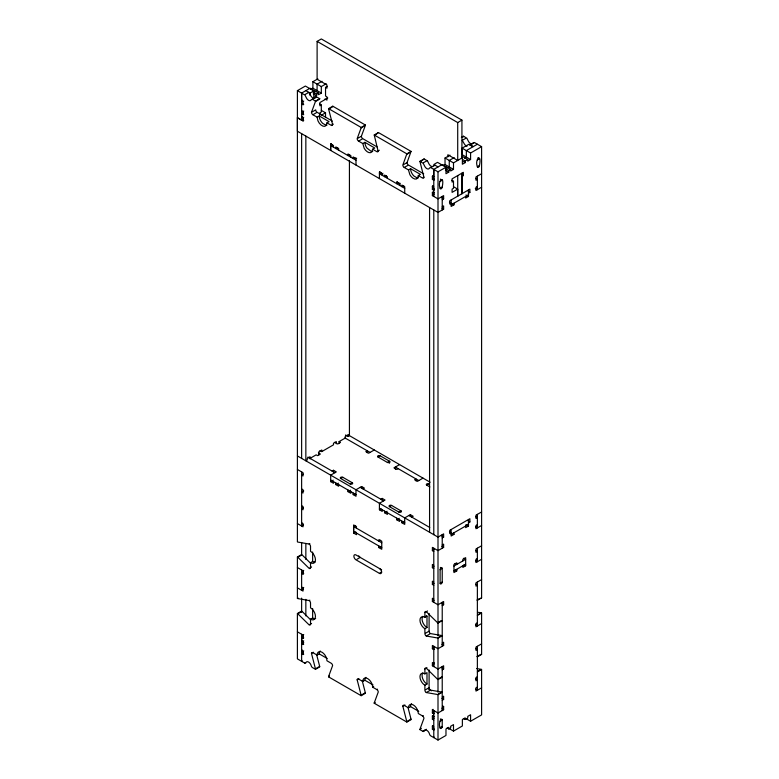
<?xml version="1.0" encoding="UTF-8"?>
<svg xmlns="http://www.w3.org/2000/svg" width="779" height="779" viewBox="0 0 779 779"><rect width="100%" height="100%" fill="white"/><g stroke="black" fill="none" stroke-linecap="round" stroke-linejoin="round"><path stroke-width="1.17" d="M303.498 119.051L301.629 120.141L297.403 117.707L297.403 131.232L438.002 212.404L443.631 209.162L443.631 205.909L442.229 206.727M303.732 101.066L303.031 101.465L301.629 100.657L301.629 93.081L309.594 88.475M378.954 546.04L378.954 547.666L381.768 549.283L381.768 541.171L378.954 539.545L378.954 541.171L380.356 540.353M434.487 179.803L433.786 180.202L432.384 179.394L432.384 176.151L433.786 176.96L433.786 169.384L441.761 164.788M453.495 186.687L457.711 189.122L457.711 196.162L457.711 175.596M315.037 97.891A3.973 2.298 60 0 0 315.437 97.268L316.342 96.781L319.731 98.66L315.505 101.095A1.986 1.149 60 0 1 315.446 101.523L311.493 112.303A1.986 1.149 60 0 0 312.895 114.737L317.111 117.171L317.939 120.813A6.953 4.022 60 0 0 326.128 125.536L326.956 122.858L331.172 125.292A1.986 1.149 60 0 0 332.584 124.484L328.621 109.128A1.986 1.149 60 0 1 328.563 108.632L332.779 106.197L365.4 125.03L361.183 127.464A1.986 1.149 60 0 1 361.125 127.892L357.162 138.672A1.986 1.149 60 0 0 358.564 141.106L362.79 143.54L364.231 148.39A6.953 4.022 60 0 0 371.797 151.905L372.625 149.227L376.841 151.662A1.996 1.149 60 0 0 378.156 151.389L374.232 135.001L378.448 132.566L411.069 151.399L406.852 153.833L402.831 165.041A1.986 1.149 60 0 0 404.243 167.475L408.459 169.91L409.9 174.759A6.953 4.022 60 0 0 417.476 178.274L418.304 175.596L420.407 174.379L410.562 168.692L408.459 169.91M411.069 151.399L407.047 162.607L403.532 164.632M442.229 726.992C439.862 732.192 438.606 723.603 440.116 721.247A1.49 0.857 -60 0 1 441.167 719.416A1.49 0.857 -60 0 1 442.229 720.03L442.229 726.992L441.167 726.379M406.794 154.261L410.309 152.236M357.863 138.263L361.378 136.237L365.341 125.458A1.986 1.149 60 0 0 365.4 125.03M362.225 680.7L365.341 692.765A1.986 1.149 60 0 1 365.4 693.261L361.183 695.696L328.563 676.863A1.986 1.149 60 0 1 328.621 676.435L332.584 665.656A1.986 1.149 60 0 0 331.172 663.221L326.956 660.787A6.962 4.022 60 0 0 322.039 652.257A6.962 4.022 60 0 0 317.111 655.1L312.895 652.666A1.986 1.149 60 0 0 311.493 653.474L315.446 668.83A1.986 1.149 60 0 1 315.505 669.327L319.731 666.892A1.986 1.149 60 0 0 319.672 666.396L316.595 654.496M408.04 707.614L411.01 719.134A1.986 1.149 60 0 1 411.069 719.63L406.852 722.065L374.232 703.233A1.986 1.149 60 0 1 374.29 702.804L378.253 692.025A1.986 1.149 60 0 0 376.851 689.59L372.625 687.146A6.962 4.022 60 0 0 367.707 678.626A6.962 4.022 60 0 0 362.79 681.469L358.564 679.035A1.986 1.149 60 0 0 357.162 679.843L361.125 695.199A1.986 1.149 60 0 1 361.183 695.696M433.718 165.557L435.042 165.236M324.989 98.962L326.956 100.102L326.956 96.859L325.544 96.041L325.544 87.384L326.956 88.193L326.956 84.95L317.111 79.263L317.111 41.384L321.328 38.95L461.928 120.122L461.928 158.01M309.828 543.615L309.127 544.024L297.812 542.067A1.986 1.149 60 0 1 297.403 541.902L297.403 90.646L305.378 86.041L313.791 90.929L313.791 97.424L316.605 95.798L316.605 94.171L313.226 92.224M310.081 88.193L318.494 93.081L318.494 94.707L321.308 93.081L312.895 88.193L312.895 81.707L317.832 78.854M322.048 81.289L317.092 84.151L317.092 90.646L315.213 91.727M311.016 89.283L312.895 88.193M305.29 94.386L308.805 92.36L310.529 95.291A3.973 2.298 60 0 0 314.404 98.242M305.845 90.646L310.081 93.071L314.297 90.637M321.308 93.081L321.308 86.586L326.245 83.733M301.629 100.657L302.33 100.248M325.544 87.384L327.238 86.411M316.605 94.171L318.494 93.081M302.68 103.295L301.629 103.899L303.031 104.717L303.732 104.308M297.403 90.646L305.008 95.106L306.313 97.726A3.973 2.298 60 0 0 308.99 100.54A3.973 2.298 60 0 0 311.22 99.702L316.06 97.356M315.446 101.523L318.962 99.498M301.629 110.667L303.031 111.475L303.732 111.076M327.774 98.008L319.906 102.546L319.906 105.798L321.308 104.99L321.308 112.02L319.906 112.828L319.906 115M303.382 112.897L301.629 113.919L303.031 114.727L303.732 114.318M302.33 116.49L301.629 116.889L303.031 117.707L303.732 117.298M312.194 111.894L315.709 109.868A1.986 1.149 60 0 0 317.111 112.303L332.341 121.096M312.895 114.737L316.41 112.712M297.403 117.707L303.031 120.949L303.732 120.541M329.322 108.729L330.023 108.32M330.724 107.911L331.435 107.502M332.136 107.103L332.837 106.694A1.986 1.149 60 0 1 332.779 106.197M317.111 117.171L319.224 115.954L329.069 121.641L326.956 122.858M321.308 115.263L325.525 112.828L325.525 117.522M331.873 124.883L333.285 124.075M332.555 144.495L330.686 145.576L330.686 150.444L330.686 143.949L331.387 143.54M361.125 127.892L364.64 125.867M337.599 147.533L335.837 148.546L335.837 146.929L338.651 148.546L338.651 150.172M358.564 141.106L362.079 139.081M374.991 135.088L378.448 132.566M362.79 143.54L364.893 142.323L374.738 148.01L372.625 149.227M349.43 154.768L348.018 155.586L348.018 153.96L350.832 155.586L350.832 157.212M354.932 157.543L353.179 158.565L353.179 156.939L355.993 158.565L355.993 165.051M355.993 158.565L356.694 158.156M377.552 151.253L379.305 150.24M317.111 41.384L457.711 122.556L461.928 120.122M379.422 178.586L379.422 172.091L380.123 171.682M381.301 172.626L379.422 173.717L404.729 188.323M379.422 172.091L382.236 173.717L382.937 173.308M382.937 174.934L382.236 175.333L382.236 173.717M386.335 175.674L384.583 176.687L384.583 175.071L387.387 176.687L387.387 178.313M404.243 167.475L407.758 165.45M423.221 177.622L423.922 177.213L419.9 161.37L424.127 158.935L427.505 160.961L428.81 163.58A3.973 2.298 60 0 0 432.686 166.531M461.382 137.425L463.495 136.208L466.874 138.224L468.179 140.843A3.973 2.298 60 0 0 470.857 143.667A3.973 2.298 60 0 0 473.087 142.82L474.411 142.508L481.597 146.656L481.597 597.912L477.371 600.346M420.67 161.457L424.127 158.935M462.142 137.513L462.843 137.104M423.572 162.675L427.087 160.64M465.754 138.321L462.239 140.347L463.963 143.287A3.973 2.298 60 0 0 467.049 146.228M398.877 182.51L396.764 183.727L396.764 182.101L397.465 181.692M396.764 182.101L399.578 183.727L400.279 183.318M443.163 165.596L445.033 164.515L445.033 158.02L449.97 155.167M481.597 146.656L470.584 153.015L470.584 159.51L462.122 154.651L462.122 148.156L468.958 144.203L473.174 146.647L469.377 144.767M400.279 184.944L399.578 185.344L399.578 183.727M419.9 161.37L423.289 163.395L424.594 166.015A3.973 2.298 60 0 0 427.262 168.829A3.973 2.298 60 0 0 429.492 167.991L434.341 165.645M470.896 144.534L474.411 142.508M403.678 185.684L401.915 186.697L401.915 185.081L404.729 186.697L404.729 193.192M454.215 157.592L449.259 160.455L449.259 166.949M477.371 144.222L466.339 150.59L462.122 148.156M430.826 167.67L438.002 171.818L445.978 167.222L445.978 173.717L448.782 172.091L448.782 170.465L445.413 168.517M445.033 158.02L453.495 162.879L462.375 157.748L462.375 164.242L465.19 162.616L465.19 161L467.77 159.51L467.77 161.126L470.584 159.51M432.384 176.151L433.085 175.742M447.38 168.03L449.279 166.94M464.469 158.166L466.358 157.076M433.786 176.96L434.487 176.551M432.384 179.394L434.137 178.381M448.782 170.465L450.681 169.374L450.681 170.99L453.495 169.374L453.495 162.879M440.116 181.429L442.229 180.202L440.349 179.121M477.371 159.909L479.484 158.692L477.907 157.786M434.487 189.813L433.786 190.222L432.384 189.404L432.384 186.162L433.085 185.753M432.384 189.404L434.137 188.391M442.229 199.687L443.631 198.879L443.631 195.626L438.002 198.879L432.384 195.626L432.384 192.384L433.085 191.975M440.116 188.187L442.229 186.97C444.926 173.736 437.058 180.718 440.116 188.187A1.49 0.857 -60 0 0 441.167 188.8A1.49 0.857 -60 0 0 442.229 186.97M477.371 166.677L479.484 165.46C482.182 152.226 474.314 159.208 477.371 166.677A1.49 0.857 -60 0 0 478.433 167.29A1.49 0.857 -60 0 0 479.484 165.46M457.711 189.122L452.093 192.374L452.093 189.122L453.495 188.314L453.495 181.273L452.093 182.091L452.093 178.839L463.339 172.344L463.339 175.596L461.928 176.405L461.928 193.728L461.928 173.162M434.487 192.793L433.786 193.192L432.384 192.384M432.384 195.626L434.137 194.614M481.597 173.717L475.969 176.96L475.969 180.212L477.371 179.394L475.687 178.42M477.371 186.434L475.969 187.242L475.969 190.485L481.597 187.242M449.454 202.228L451.138 203.202L449.736 204.01L449.736 200.768L469.883 189.131L469.883 192.374L468.481 193.192L468.481 196.435L465.667 198.061L465.667 196.435M451.129 204.828L468.471 194.818L468.471 189.949M453.953 203.202L453.953 204.828L451.138 206.445L451.129 199.96M310.061 458.373L316.157 454.848L317.559 455.666L320.373 454.04L318.407 452.901M320.091 450.632L321.776 451.606L333.49 444.838L333.49 443.222L336.304 441.596L336.304 443.757M339.118 443.543L339.118 441.596L345.214 438.08M345.496 434.994L348.028 436.454L349.43 435.646L349.43 160.795M303.313 474.177L301.629 475.151L303.031 475.959L303.031 472.707L297.403 469.464M332.088 471.091L333.49 470.273L336.304 471.899L330.686 475.151L330.686 481.636L333.49 483.262L333.49 481.636M374.271 449.98L368.642 453.232L365.828 451.606L367.24 450.798L367.24 452.745M303.732 490.974L301.629 492.192L303.031 493.01L303.031 489.757L301.629 488.949M330.686 481.636L333.217 480.176M340.754 478.53L342.867 477.313L352.244 482.727A1.49 0.857 0 0 1 352.244 483.944A1.49 0.857 0 0 1 350.131 483.944L340.754 478.53A1.49 0.857 0 0 1 340.754 477.313A1.49 0.857 0 0 1 342.867 477.313M380.123 455.803A1.49 0.857 0 0 0 378.019 455.803A1.49 0.857 0 0 0 378.019 457.02L380.123 455.803L389.5 461.207L389.5 463.164M335.837 482.99L335.837 484.616L338.368 483.155M303.313 507.996L301.629 508.969L303.031 509.778L303.031 506.535L301.629 505.727M350.131 483.944L352.244 482.727M387.387 462.434L389.5 461.207A1.49 0.857 0 0 1 389.5 462.434A1.49 0.857 0 0 1 387.387 462.434L378.019 457.02M348.028 490.03L348.028 491.656L350.55 490.195M363.024 488.949L364.426 488.131L361.612 486.515L355.993 489.757L355.993 496.252L353.179 494.626L353.179 493.01M399.578 464.596L393.95 467.838L396.764 469.464L398.166 468.656M353.179 494.626L354.864 493.652M303.498 524.939L301.629 526.02L301.629 471.899M380.834 499.232L382.236 498.414L385.05 500.04L379.422 503.283L379.422 509.778L382.236 511.404L382.236 509.778M423.007 478.121L417.388 481.373L414.574 479.747L415.976 478.939L415.976 480.886M309.828 600.142L309.127 600.551L297.812 598.593A1.986 1.149 60 0 1 297.403 598.428L297.403 556.975L301.629 554.541A1.986 1.149 60 0 1 302.028 554.833L310.509 563.168M379.422 509.778L381.106 508.804M297.403 556.975A1.986 1.149 60 0 1 297.812 557.267L301.327 555.242M356.461 533.05L356.461 534.676L353.647 533.05L353.647 526.555L355.526 525.474M389.5 506.671L391.613 505.454L400.981 510.868A1.49 0.857 0 0 1 400.981 512.085A1.49 0.857 0 0 1 398.877 512.085L389.5 506.671A1.49 0.857 0 0 1 389.5 505.454A1.49 0.857 0 0 1 391.613 505.454M426.756 485.161L428.869 483.944A1.49 0.857 0 0 0 426.756 483.944A1.49 0.857 0 0 0 426.756 485.161L429.881 486.963M384.583 511.131L384.583 512.757L387.114 511.297M353.647 533.05L355.76 531.833M297.812 557.267L309.127 568.378A1.986 1.149 60 0 0 310.529 567.57L310.529 562.691L312.642 561.474A6.962 4.022 60 0 0 314.979 562.146M398.877 512.085L400.981 510.868M297.403 567.55L303.031 570.803L303.732 570.394M309.828 567.969L311.581 566.956M303.382 572.224L301.629 573.237L303.031 574.045L303.732 573.636M396.764 518.171L396.764 519.797L399.296 518.327M411.76 517.09L413.172 516.273L410.358 514.656L404.729 517.899L404.729 524.394L401.915 522.767L401.915 521.141M401.915 522.767L404.447 521.307M301.629 587.035L303.031 587.843L303.732 587.444M303.498 589.197L301.629 590.278L301.629 569.985M357.045 559.234L360.21 557.404A2.98 1.724 60 0 1 358.72 555.826M378.954 547.666L381.067 546.449M297.403 598.428L298.114 598.019M315.505 669.327L312.545 667.613A1.986 1.149 60 0 1 311.22 665.763A3.973 2.298 60 0 0 308.572 662.072A3.973 2.298 60 0 0 305.913 662.705A1.986 1.149 60 0 1 304.589 663.026L297.403 658.878L297.403 613.501L301.629 611.067A1.986 1.149 60 0 1 302.028 611.359L310.509 619.694M297.403 613.501A1.986 1.149 60 0 1 297.812 613.803L301.327 611.768M481.597 511.949L475.969 515.192L475.969 518.444L477.371 517.626L475.687 516.652M381.603 569.761L355.993 554.969A2.98 1.724 60 0 0 353.88 556.187A2.98 1.724 60 0 0 355.993 559.838L379.422 573.373L381.798 572M442.229 537.919L443.631 537.111L443.631 533.858L438.002 537.111L297.403 455.939M449.454 531.804L451.138 532.778L449.736 533.586L449.736 530.343L469.883 518.707L469.883 521.949L468.481 522.767L468.481 526.01L465.667 527.636L465.667 526.01M451.129 534.404L468.471 524.394L468.471 519.525M453.953 532.778L453.953 534.394L451.138 536.02L451.129 529.535M297.812 613.803L309.127 624.904A1.986 1.149 60 0 0 310.529 624.096L310.529 619.217L312.642 618A6.962 4.022 60 0 0 315.661 618.555M442.229 544.959L443.631 544.141L443.631 547.394L438.002 550.636L432.384 547.394L432.384 550.636L434.069 549.662M477.371 524.666L475.969 525.474L475.969 528.727L481.597 525.474M309.828 624.495L311.581 623.482M297.403 631.818L303.031 635.06L303.732 634.661M303.382 636.482L301.629 637.495L303.031 638.313L303.732 637.904M302.33 640.065L301.629 640.474L303.031 641.283L303.732 640.883M433.786 565.252L432.384 564.444L432.384 567.687L434.069 566.713M303.732 642.509L301.629 643.727L303.031 644.535L303.732 644.126M440.116 569.712L442.229 568.495L442.229 582.03A1.49 0.857 -60 0 1 441.167 583.851A1.49 0.857 -60 0 1 440.116 583.247L440.116 569.712A1.49 0.857 -60 0 1 441.167 567.891A1.49 0.857 -60 0 1 442.229 568.495L440.349 567.414M481.597 545.767L475.969 549.02L475.969 552.262L477.371 551.454L475.687 550.48M302.33 650.085L301.629 650.484L303.031 651.302L303.732 650.893M303.382 652.724L301.629 653.737L303.031 654.545L303.732 654.136M453.943 566.06L465.657 559.303L463.787 558.212M453.943 570.929L465.657 564.171M311.493 653.474L313.596 652.257M433.786 582.03L432.384 581.212L432.384 584.464L434.069 583.49M477.371 558.485L475.969 559.303L475.969 562.545L481.597 559.303M456.767 569.303L456.767 570.929L453.953 572.555L453.953 564.434L456.767 562.808L456.767 564.434L455.072 563.46M462.853 560.919L462.853 559.293L465.667 557.667L465.667 565.788L462.853 567.414L462.853 565.788M302.33 660.904L301.629 661.313L301.629 634.252M440.116 583.247L442.229 582.03M317.111 655.1L319.224 653.883A6.962 4.022 60 0 1 320.257 650.991M304.589 663.026L305.29 662.617M316.157 668.421L319.672 666.396M433.786 599.07L432.384 598.262L432.384 601.515L434.069 600.531M481.597 579.595L475.969 582.838L475.969 586.09L477.371 585.272L475.687 584.299M429.102 613.433L429.102 631.156A1.986 1.149 60 0 0 430.505 633.59L441.82 635.547A1.986 1.149 60 0 1 442.229 635.713L438.002 638.147A1.986 1.149 60 0 0 437.603 637.982L426.288 636.024A1.986 1.149 60 0 1 424.886 633.59L424.886 628.721A6.962 4.022 60 0 1 419.959 620.191A6.962 4.022 60 0 1 424.886 617.348L424.886 612.479L427.525 610.96M442.229 605.565L443.631 604.757L443.631 601.515L438.002 604.757L432.384 601.515M424.886 617.348L426.989 616.131L426.989 627.494L424.886 628.721M328.621 676.435L329.322 676.026M328.563 676.863L329.264 676.454M424.886 612.479A1.986 1.149 60 0 1 426.288 611.671L437.603 622.772L441.118 620.746M476.972 600.044L479.611 598.525M442.229 620.639L438.002 623.073A1.986 1.149 60 0 1 437.603 622.772M425.587 633.181L429.102 631.156M426.288 636.024L429.804 633.989M357.162 679.843L358.924 678.83M438.304 637.573L441.82 635.547M477.673 614.845L481.188 612.82A1.986 1.149 60 0 1 481.597 612.985L481.597 654.438L477.371 656.872M362.79 681.469L364.893 680.252A6.962 4.022 60 0 1 365.935 677.36M477.371 615.42L481.597 612.985M442.229 643.045L443.631 642.237L443.631 645.479L438.002 648.732L432.384 645.479L432.384 648.732L434.137 647.709M477.371 622.752L475.969 623.56L475.969 626.813L481.597 623.56M434.497 649.131L433.786 649.54L432.384 648.732M372.625 687.146L373.686 686.542M361.826 694.79L365.341 692.765M376.851 689.59L377.552 689.181M434.497 662.929L433.786 663.338L432.384 662.53L432.384 665.772L438.002 669.025L443.631 665.772L443.631 669.025L442.229 669.833M429.102 669.969L429.102 687.682A1.986 1.149 60 0 0 430.505 690.116L441.82 692.073A1.986 1.149 60 0 1 442.229 692.239L438.002 694.673A1.986 1.149 60 0 0 437.603 694.508L426.288 692.55A1.986 1.149 60 0 1 424.886 690.116L424.886 685.247A6.962 4.022 60 0 1 419.959 676.717A6.962 4.022 60 0 1 424.886 673.884L424.886 669.005L426.989 667.788M432.384 665.772L434.137 664.76M374.29 702.804L374.991 702.395M374.232 703.233L374.933 702.824M424.886 673.884L426.989 672.657L426.989 684.03L424.886 685.247M481.597 643.853L475.969 647.106L475.969 650.348L477.371 649.54L475.687 648.566M424.886 669.005A1.986 1.149 60 0 1 426.288 668.197L437.603 679.298L438.304 678.899M439.015 678.49L439.716 678.081M440.417 677.681L441.118 677.272M476.972 656.57L480.487 654.545M425.587 689.707L429.102 687.682M406.852 722.065A1.986 1.149 60 0 0 406.794 721.568L402.831 706.212L404.944 704.995M426.288 692.55L429.804 690.515M402.831 706.212A1.986 1.149 60 0 1 404.243 705.404L408.459 707.838L410.562 706.621A6.962 4.022 60 0 1 411.604 703.729M438.304 694.099L441.82 692.073M477.673 671.371L481.188 669.346A1.986 1.149 60 0 1 481.597 669.512L481.597 714.888L470.584 721.247L466.358 718.813M477.371 671.946L481.597 669.512M442.229 697.03L443.631 696.212L443.631 699.464L442.229 700.272M477.371 676.737L475.969 677.545L475.969 680.788L477.371 679.979L475.687 679.006M407.495 721.159L411.01 719.134M434.497 713.398L433.786 713.807L432.384 712.989L432.384 709.747L433.085 709.338M408.459 707.838A6.962 4.022 60 0 1 413.376 704.995A6.962 4.022 60 0 1 418.304 713.515L422.52 715.95L423.221 715.55M432.384 712.989L434.137 711.977M442.229 707.313L443.631 706.495L443.631 709.747L438.002 712.989L432.384 709.747M477.371 687.02L475.969 687.828L475.969 691.07L481.597 687.828M433.786 720.03L432.384 719.212L432.384 715.969L433.085 715.56M434.497 716.378L433.786 716.777L432.384 715.969M432.384 719.212L434.137 718.199M420.67 728.764L421.371 728.355M447.097 727.985L448.782 728.959L448.782 727.333L445.978 728.959L445.978 735.454L438.002 740.05L430.826 735.902A1.986 1.149 60 0 1 429.502 734.052A3.973 2.298 60 0 0 426.843 730.361A3.973 2.298 60 0 0 424.195 730.994A1.986 1.149 60 0 1 422.87 731.315L419.9 729.602L420.611 729.193M440.116 721.247L442.229 720.03L440.349 718.949M422.87 731.315L423.572 730.906M423.747 730.799L426.386 729.28M434.497 729.631L433.786 730.04L432.384 729.222L432.384 725.979L433.085 725.57M432.384 729.222L434.137 728.209M440.116 728.005L442.229 726.788M434.497 737.207L433.786 737.616L433.786 710.555M448.782 728.959L450.681 727.859L450.681 726.242L453.495 724.616L453.495 731.111L449.279 728.677M463.505 718.511L465.19 719.484L467.77 717.995L467.77 716.378L470.584 714.752L470.584 721.247M453.495 731.111L462.375 725.979L462.375 719.484L465.19 717.858L465.19 719.484M478.364 612.323L481.188 612.82M476.67 668.557L481.188 669.346M470.584 153.015L466.358 150.581L466.339 157.085M461.84 156.112L467.77 159.51M462.658 159.529L465.19 161M462.658 161.156L465.19 162.616M312.895 81.707L321.308 86.586M445.033 164.515L453.495 169.374M461.645 174.623L463.339 175.596M442.229 164.515L450.681 169.374M445.978 167.222L437.516 162.363L433.806 164.505L438.032 166.94M313.226 93.85L316.605 95.798M445.413 170.143L448.782 172.091M475.297 188.479L477.371 189.677L477.371 176.151M312.545 99.381L315.505 101.095M328.563 108.632L361.183 127.464M374.232 135.001L406.852 153.833M319.624 104.006L321.308 104.99M451.81 180.3L453.495 181.273M468.198 191.4L469.883 192.374M321.308 110.394L325.525 112.828M465.949 194.974L468.481 196.435M377.007 146.88L362.79 138.672A1.986 1.149 60 0 1 361.378 136.237M423.688 173.834L408.459 165.041A1.986 1.149 60 0 1 407.047 162.607M418.304 175.596L422.52 178.031A1.986 1.149 60 0 0 423.922 177.213M432.384 186.162L433.786 186.97M441.878 197.866L443.631 198.879M452.268 203.855L453.953 204.828M330.686 143.949L333.49 145.576L333.49 147.192M441.946 208.188L443.631 209.162M330.686 145.576L355.993 160.182M348.271 434.974L430.096 482.211M345.097 438.012L370.054 452.414M418.79 480.555L395.362 467.03L395.362 469.192M339.118 441.596L340.52 442.404L337.716 444.03L334.756 442.326M468.198 520.976L469.883 521.949M475.502 526.828L477.371 527.909L477.371 514.383M465.949 524.549L468.481 526.01M452.268 533.42L453.953 534.394M307.861 457.098L334.902 472.707M360.21 487.323L383.638 500.848M408.946 515.464L429.745 527.471M441.878 536.098L443.631 537.111M475.502 560.656L477.371 561.737L477.371 548.202M330.686 480.02L355.993 494.626M379.422 508.161L404.729 522.767M335.837 484.616L338.651 486.242L338.651 484.616M348.028 491.656L350.832 493.273L350.832 491.656M384.583 512.757L387.387 514.383L387.387 512.757M396.764 519.797L399.578 521.414L399.578 519.797M441.878 546.381L443.631 547.394M463.982 564.814L465.667 565.788M432.384 550.636L433.786 551.454M455.072 569.955L456.767 570.929M432.384 567.687L433.786 568.495M353.647 526.555L381.768 542.797M381.768 547.666L353.647 531.424L353.647 524.939L356.461 526.555L356.461 528.181M432.384 584.464L433.786 585.272M301.629 522.767L303.031 523.585L303.031 526.828L297.403 523.585M441.878 603.744L443.631 604.757M475.502 624.914L477.371 625.995L477.371 582.03M441.946 644.506L443.631 645.479M441.946 668.051L443.631 669.025M475.502 689.181L477.371 690.262L477.371 646.288M297.403 587.843L303.031 591.095L303.031 587.843M428.333 689.006L431.488 690.827M441.946 698.49L443.631 699.464M442.93 706.095L443.631 706.495M441.878 708.734L443.631 709.747M319.224 653.883L327.19 658.479M364.893 680.252L373.092 684.984M410.562 706.621L418.771 711.354M432.384 725.979L433.786 726.788M463.554 136.705L463.495 136.208M457.711 122.556L457.711 160.445L447.867 154.758L447.867 156.92M442.229 196.444L442.229 209.97M442.229 534.676L442.229 548.202M442.229 602.323L442.229 646.288M442.229 666.59L442.229 710.555M438.002 171.818L438.002 635.771M438.002 638.147L438.002 692.229M438.002 694.673L438.002 740.05M433.786 169.384L433.786 196.444M433.786 209.97L433.786 534.676M433.786 548.202L433.786 602.323M433.786 646.288L433.786 666.59M429.57 207.535L429.57 532.242M410.358 514.656L410.358 516.604M382.236 498.414L382.236 500.361M361.612 486.515L361.612 488.462M348.028 436.454L348.028 434.828L345.214 436.454L345.214 438.616M333.49 470.273L333.49 472.22M321.776 451.606L321.776 449.98L318.962 451.606L318.962 454.848M312.642 552.009L312.642 561.474M312.642 608.535L312.642 618M310.081 93.071L310.081 95.476M310.061 458.909L310.061 456.747L307.247 458.373L307.247 459.99L305.845 460.808L305.845 136.101M305.845 543.752L305.845 559.468M305.845 599.372L305.845 615.926M303.031 101.465L303.031 104.717M303.031 111.475L303.031 114.727M303.031 117.707L303.031 120.949M303.031 570.803L303.031 574.045M303.031 635.06L303.031 638.313M303.031 641.283L303.031 644.535M303.031 651.302L303.031 654.545M301.629 93.081L301.629 120.141M301.629 133.667L301.629 458.373M301.629 542.525L301.629 554.619M301.629 598.116L301.629 612.304M309.127 544.024A1.986 1.149 60 0 1 310.529 546.459L310.529 551.328A6.962 4.022 60 0 1 315.446 559.858A6.962 4.022 60 0 1 310.529 562.691M309.127 600.551A1.986 1.149 60 0 1 310.529 602.985L310.529 607.854A6.962 4.022 60 0 1 315.446 616.384A6.962 4.022 60 0 1 310.529 619.217M437.603 679.298A1.986 1.149 60 0 0 438.002 679.6L442.229 677.165A1.986 1.149 60 0 1 441.82 676.863M426.989 684.03A6.962 4.022 60 0 1 422.666 678.548A6.962 4.022 60 0 1 422.87 672.861M426.989 627.494A6.962 4.022 60 0 1 422.666 622.022A6.962 4.022 60 0 1 422.87 616.325M426.181 615.741A6.962 4.022 60 0 1 426.989 616.131M379.422 568.495A2.98 1.724 60 0 1 381.535 572.156A2.98 1.724 60 0 1 379.422 573.373M422.52 715.95A1.986 1.149 60 0 1 423.922 718.394L419.959 729.163A1.986 1.149 60 0 0 419.9 729.602M481.597 597.912A1.986 1.149 60 0 1 481.188 597.61M481.597 654.438A1.986 1.149 60 0 1 481.188 654.136M372.713 151.438A6.953 4.012 60 0 1 371.34 151.447L366.919 148.098A6.953 4.012 60 0 1 364.903 142.333M327.034 125.068A6.953 4.012 60 0 1 325.661 125.078L322.623 123.325A6.953 4.012 60 0 1 319.234 115.964M319.731 98.66A1.986 1.149 60 0 1 319.672 99.089M418.381 177.807A6.953 4.012 60 0 1 417.008 177.816L413.97 176.064A6.953 4.012 60 0 1 410.572 168.702"/></g></svg>
